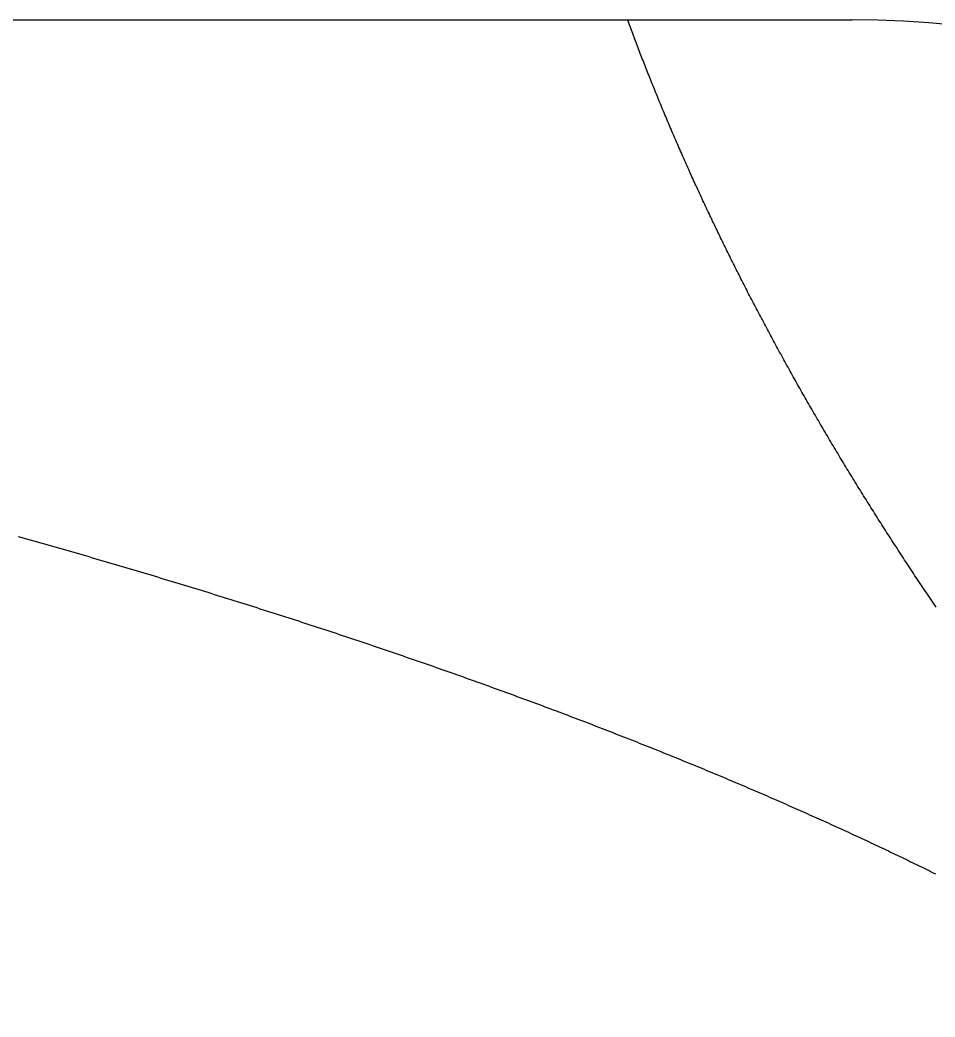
# Model space of a CAD drawing. Extents: x -14 to 315, y -179 to 16.
# Drawn here: x 51.74 to 62.75, y -125.5 to -113.5 of the extents above; entities that cross this region are included whole.
import ezdxf

# ---------------------------------------------------------------- set-up
doc = ezdxf.new("R2010")
doc.units = 0
doc.layers.add('BLACK', color=7, linetype='CONTINUOUS')

msp = doc.modelspace()

# ---------------------------------------------------------------- linework, layer by layer
at = {"layer": 'BLACK', "linetype": 'CONTINUOUS'}
for p, q in [((-2.25, -113.5), (61.75, -113.5)), ((59.055062, -113.51466), (59.047198, -113.493223)), ((59.062951, -113.536105), (59.055062, -113.51466)), ((59.070864, -113.557559), (59.062951, -113.536105)), ((59.078802, -113.579019), (59.070864, -113.557559)), ((59.086763, -113.600488), (59.078802, -113.579019)), ((59.094749, -113.621964), (59.086763, -113.600488)), ((59.102759, -113.643449), (59.094749, -113.621964)), ((59.110793, -113.664941), (59.102759, -113.643449)), ((59.118852, -113.686441), (59.110793, -113.664941)), ((59.126934, -113.707949), (59.118852, -113.686441)), ((59.135042, -113.729465), (59.126934, -113.707949)), ((59.143173, -113.750988), (59.135042, -113.729465)), ((59.151329, -113.77252), (59.143173, -113.750988)), ((59.159509, -113.794059), (59.151329, -113.77252)), ((59.167714, -113.815606), (59.159509, -113.794059)), ((59.175943, -113.837161), (59.167714, -113.815606)), ((59.184196, -113.858724), (59.175943, -113.837161)), ((59.192474, -113.880294), (59.184196, -113.858724)), ((59.200776, -113.901872), (59.192474, -113.880294)), ((59.209103, -113.923458), (59.200776, -113.901872)), ((59.217454, -113.945052), (59.209103, -113.923458)), ((59.225829, -113.966653), (59.217454, -113.945052)), ((59.234229, -113.988263), (59.225829, -113.966653)), ((59.242654, -114.00988), (59.234229, -113.988263)), ((59.251103, -114.031505), (59.242654, -114.00988)), ((59.259576, -114.053137), (59.251103, -114.031505)), ((59.268074, -114.074778), (59.259576, -114.053137)), ((59.276596, -114.096425), (59.268074, -114.074778)), ((59.285144, -114.118082), (59.276596, -114.096425)), ((59.293715, -114.139745), (59.285144, -114.118082)), ((59.302311, -114.161417), (59.293715, -114.139745)), ((59.310932, -114.183095), (59.302311, -114.161417)), ((59.319578, -114.204783), (59.310932, -114.183095)), ((59.328248, -114.226477), (59.319578, -114.204783)), ((59.336942, -114.248179), (59.328248, -114.226477)), ((59.345662, -114.269889), (59.336942, -114.248179)), ((59.354406, -114.291607), (59.345662, -114.269889)), ((59.363174, -114.313332), (59.354406, -114.291607)), ((59.371968, -114.335066), (59.363174, -114.313332)), ((59.380786, -114.356807), (59.371968, -114.335066)), ((59.389629, -114.378555), (59.380786, -114.356807)), ((59.398496, -114.400311), (59.389629, -114.378555)), ((59.407388, -114.422076), (59.398496, -114.400311)), ((59.416305, -114.443847), (59.407388, -114.422076)), ((59.425247, -114.465627), (59.416305, -114.443847)), ((59.434213, -114.487413), (59.425247, -114.465627)), ((59.443205, -114.509208), (59.434213, -114.487413)), ((59.452221, -114.531011), (59.443205, -114.509208)), ((59.461262, -114.552821), (59.452221, -114.531011)), ((59.470328, -114.574638), (59.461262, -114.552821)), ((59.479418, -114.596464), (59.470328, -114.574638)), ((59.488534, -114.618297), (59.479418, -114.596464)), ((59.497674, -114.640138), (59.488534, -114.618297)), ((59.506839, -114.661986), (59.497674, -114.640138)), ((59.51603, -114.683842), (59.506839, -114.661986)), ((59.525245, -114.705705), (59.51603, -114.683842)), ((59.534485, -114.727577), (59.525245, -114.705705)), ((59.54375, -114.749456), (59.534485, -114.727577)), ((59.55304, -114.771342), (59.54375, -114.749456)), ((59.562354, -114.793236), (59.55304, -114.771342)), ((59.571694, -114.815138), (59.562354, -114.793236)), ((59.581059, -114.837048), (59.571694, -114.815138)), ((59.590449, -114.858965), (59.581059, -114.837048)), ((59.599864, -114.880889), (59.590449, -114.858965)), ((59.609304, -114.902822), (59.599864, -114.880889)), ((59.618769, -114.924761), (59.609304, -114.902822)), ((59.628259, -114.946709), (59.618769, -114.924761)), ((59.637774, -114.968664), (59.628259, -114.946709)), ((59.647314, -114.990626), (59.637774, -114.968664)), ((59.65688, -115.012597), (59.647314, -114.990626)), ((59.66647, -115.034574), (59.65688, -115.012597)), ((59.676086, -115.05656), (59.66647, -115.034574)), ((59.685727, -115.078553), (59.676086, -115.05656)), ((59.695392, -115.100553), (59.685727, -115.078553)), ((59.705084, -115.122561), (59.695392, -115.100553)), ((59.7148, -115.144577), (59.705084, -115.122561)), ((59.724541, -115.1666), (59.7148, -115.144577)), ((59.734308, -115.188631), (59.724541, -115.1666)), ((59.7441, -115.210669), (59.734308, -115.188631)), ((59.753917, -115.232715), (59.7441, -115.210669)), ((59.76376, -115.254768), (59.753917, -115.232715)), ((59.773627, -115.276829), (59.76376, -115.254768)), ((59.78352, -115.298898), (59.773627, -115.276829)), ((59.793439, -115.320973), (59.78352, -115.298898)), ((59.803382, -115.343057), (59.793439, -115.320973)), ((59.813351, -115.365148), (59.803382, -115.343057)), ((59.823345, -115.387247), (59.813351, -115.365148)), ((59.833365, -115.409352), (59.823345, -115.387247)), ((59.84341, -115.431466), (59.833365, -115.409352)), ((59.85348, -115.453587), (59.84341, -115.431466)), ((59.863576, -115.475716), (59.85348, -115.453587)), ((59.873697, -115.497852), (59.863576, -115.475716)), ((59.883844, -115.519995), (59.873697, -115.497852)), ((59.894016, -115.542146), (59.883844, -115.519995)), ((59.904213, -115.564305), (59.894016, -115.542146)), ((59.914436, -115.586471), (59.904213, -115.564305)), ((59.924685, -115.608644), (59.914436, -115.586471)), ((59.934959, -115.630825), (59.924685, -115.608644)), ((59.945258, -115.653014), (59.934959, -115.630825)), ((59.955583, -115.675209), (59.945258, -115.653014)), ((59.965934, -115.697413), (59.955583, -115.675209)), ((59.97631, -115.719623), (59.965934, -115.697413)), ((59.986711, -115.741842), (59.97631, -115.719623)), ((59.997139, -115.764067), (59.986711, -115.741842)), ((60.007591, -115.786301), (59.997139, -115.764067)), ((60.01807, -115.808541), (60.007591, -115.786301)), ((60.028574, -115.830789), (60.01807, -115.808541)), ((60.039103, -115.853044), (60.028574, -115.830789)), ((60.049659, -115.875307), (60.039103, -115.853044)), ((60.06024, -115.897577), (60.049659, -115.875307)), ((60.070846, -115.919855), (60.06024, -115.897577)), ((60.081478, -115.94214), (60.070846, -115.919855)), ((60.092137, -115.964433), (60.081478, -115.94214)), ((60.10282, -115.986733), (60.092137, -115.964433)), ((60.11353, -116.00904), (60.10282, -115.986733)), ((60.124265, -116.031355), (60.11353, -116.00904)), ((60.135026, -116.053677), (60.124265, -116.031355)), ((60.145813, -116.076006), (60.135026, -116.053677)), ((60.156625, -116.098343), (60.145813, -116.076006)), ((60.167463, -116.120687), (60.156625, -116.098343)), ((60.178328, -116.143039), (60.167463, -116.120687)), ((60.189217, -116.165398), (60.178328, -116.143039)), ((60.200133, -116.187764), (60.189217, -116.165398)), ((60.211075, -116.210138), (60.200133, -116.187764)), ((60.222042, -116.232519), (60.211075, -116.210138)), ((60.233036, -116.254908), (60.222042, -116.232519)), ((60.244055, -116.277304), (60.233036, -116.254908)), ((60.2551, -116.299707), (60.244055, -116.277304)), ((60.266172, -116.322117), (60.2551, -116.299707)), ((60.277269, -116.344535), (60.266172, -116.322117)), ((60.288392, -116.36696), (60.277269, -116.344535)), ((60.299541, -116.389393), (60.288392, -116.36696)), ((60.310716, -116.411833), (60.299541, -116.389393)), ((60.321917, -116.43428), (60.310716, -116.411833)), ((60.333144, -116.456734), (60.321917, -116.43428)), ((60.344397, -116.479196), (60.333144, -116.456734)), ((60.355676, -116.501665), (60.344397, -116.479196)), ((60.366981, -116.524141), (60.355676, -116.501665)), ((60.378312, -116.546625), (60.366981, -116.524141)), ((60.389669, -116.569116), (60.378312, -116.546625)), ((60.401053, -116.591615), (60.389669, -116.569116)), ((60.412462, -116.61412), (60.401053, -116.591615)), ((60.423898, -116.636633), (60.412462, -116.61412)), ((60.43536, -116.659153), (60.423898, -116.636633)), ((60.446848, -116.681681), (60.43536, -116.659153)), ((60.458362, -116.704215), (60.446848, -116.681681)), ((60.469902, -116.726757), (60.458362, -116.704215)), ((60.481468, -116.749307), (60.469902, -116.726757)), ((60.493061, -116.771863), (60.481468, -116.749307)), ((60.50468, -116.794427), (60.493061, -116.771863)), ((60.516325, -116.816998), (60.50468, -116.794427)), ((60.527997, -116.839576), (60.516325, -116.816998)), ((60.539694, -116.862162), (60.527997, -116.839576)), ((60.551418, -116.884755), (60.539694, -116.862162)), ((60.563168, -116.907355), (60.551418, -116.884755)), ((60.574945, -116.929962), (60.563168, -116.907355)), ((60.586748, -116.952576), (60.574945, -116.929962)), ((60.598577, -116.975198), (60.586748, -116.952576)), ((60.610433, -116.997827), (60.598577, -116.975198)), ((60.622314, -117.020463), (60.610433, -116.997827)), ((60.634223, -117.043106), (60.622314, -117.020463)), ((60.646157, -117.065757), (60.634223, -117.043106)), ((60.658119, -117.088415), (60.646157, -117.065757)), ((60.670106, -117.11108), (60.658119, -117.088415)), ((60.68212, -117.133752), (60.670106, -117.11108)), ((60.69416, -117.156431), (60.68212, -117.133752)), ((60.706227, -117.179118), (60.69416, -117.156431)), ((60.718321, -117.201811), (60.706227, -117.179118)), ((60.730441, -117.224512), (60.718321, -117.201811)), ((60.742587, -117.24722), (60.730441, -117.224512)), ((60.75476, -117.269936), (60.742587, -117.24722)), ((60.766959, -117.292658), (60.75476, -117.269936)), ((60.779185, -117.315388), (60.766959, -117.292658)), ((60.791438, -117.338124), (60.779185, -117.315388)), ((60.803717, -117.360868), (60.791438, -117.338124)), ((60.816023, -117.383619), (60.803717, -117.360868)), ((60.828355, -117.406377), (60.816023, -117.383619)), ((60.840714, -117.429143), (60.828355, -117.406377)), ((60.8531, -117.451915), (60.840714, -117.429143)), ((60.865512, -117.474695), (60.8531, -117.451915)), ((60.877951, -117.497482), (60.865512, -117.474695)), ((60.890417, -117.520275), (60.877951, -117.497482)), ((60.902909, -117.543076), (60.890417, -117.520275)), ((60.915428, -117.565884), (60.902909, -117.543076)), ((60.927974, -117.5887), (60.915428, -117.565884)), ((60.940546, -117.611522), (60.927974, -117.5887)), ((60.953146, -117.634351), (60.940546, -117.611522)), ((60.965772, -117.657188), (60.953146, -117.634351)), ((60.978425, -117.680032), (60.965772, -117.657188)), ((60.991104, -117.702882), (60.978425, -117.680032)), ((61.003811, -117.72574), (60.991104, -117.702882)), ((61.016544, -117.748605), (61.003811, -117.72574)), ((61.029304, -117.771477), (61.016544, -117.748605)), ((61.042091, -117.794356), (61.029304, -117.771477)), ((61.054905, -117.817242), (61.042091, -117.794356)), ((61.067746, -117.840135), (61.054905, -117.817242)), ((61.080613, -117.863035), (61.067746, -117.840135)), ((61.093508, -117.885943), (61.080613, -117.863035)), ((61.106429, -117.908857), (61.093508, -117.885943)), ((61.119378, -117.931778), (61.106429, -117.908857)), ((61.132353, -117.954707), (61.119378, -117.931778)), ((61.145355, -117.977642), (61.132353, -117.954707)), ((61.158385, -118.000585), (61.145355, -117.977642)), ((61.171441, -118.023534), (61.158385, -118.000585)), ((61.184525, -118.046491), (61.171441, -118.023534)), ((61.197635, -118.069455), (61.184525, -118.046491)), ((61.210772, -118.092425), (61.197635, -118.069455)), ((61.223937, -118.115403), (61.210772, -118.092425)), ((61.237128, -118.138388), (61.223937, -118.115403)), ((61.250347, -118.161379), (61.237128, -118.138388)), ((61.263593, -118.184378), (61.250347, -118.161379)), ((61.276866, -118.207384), (61.263593, -118.184378)), ((61.290166, -118.230396), (61.276866, -118.207384)), ((61.303493, -118.253416), (61.290166, -118.230396)), ((61.316847, -118.276443), (61.303493, -118.253416)), ((61.330229, -118.299476), (61.316847, -118.276443)), ((61.343638, -118.322517), (61.330229, -118.299476)), ((61.357074, -118.345564), (61.343638, -118.322517)), ((61.370537, -118.368619), (61.357074, -118.345564)), ((61.384027, -118.39168), (61.370537, -118.368619)), ((61.397545, -118.414749), (61.384027, -118.39168)), ((61.41109, -118.437824), (61.397545, -118.414749)), ((61.424662, -118.460907), (61.41109, -118.437824)), ((61.438261, -118.483996), (61.424662, -118.460907)), ((61.451888, -118.507092), (61.438261, -118.483996)), ((61.465542, -118.530196), (61.451888, -118.507092)), ((61.479224, -118.553306), (61.465542, -118.530196)), ((61.492932, -118.576423), (61.479224, -118.553306)), ((61.506669, -118.599547), (61.492932, -118.576423)), ((61.520432, -118.622678), (61.506669, -118.599547)), ((61.534223, -118.645816), (61.520432, -118.622678)), ((61.548041, -118.66896), (61.534223, -118.645816)), ((61.561887, -118.692112), (61.548041, -118.66896)), ((61.575761, -118.715271), (61.561887, -118.692112)), ((61.589661, -118.738436), (61.575761, -118.715271)), ((61.603589, -118.761609), (61.589661, -118.738436)), ((61.617545, -118.784788), (61.603589, -118.761609)), ((61.631528, -118.807974), (61.617545, -118.784788)), ((61.645539, -118.831167), (61.631528, -118.807974)), ((61.659577, -118.854367), (61.645539, -118.831167)), ((61.673643, -118.877574), (61.659577, -118.854367)), ((61.687736, -118.900788), (61.673643, -118.877574)), ((61.701857, -118.924008), (61.687736, -118.900788)), ((61.716006, -118.947236), (61.701857, -118.924008)), ((61.730182, -118.97047), (61.716006, -118.947236)), ((61.744385, -118.993711), (61.730182, -118.97047)), ((61.758617, -119.016959), (61.744385, -118.993711)), ((61.772876, -119.040214), (61.758617, -119.016959)), ((61.787162, -119.063476), (61.772876, -119.040214)), ((61.801477, -119.086744), (61.787162, -119.063476)), ((61.815819, -119.110019), (61.801477, -119.086744)), ((61.830189, -119.133302), (61.815819, -119.110019)), ((61.844586, -119.156591), (61.830189, -119.133302)), ((61.859011, -119.179887), (61.844586, -119.156591)), ((61.873464, -119.203189), (61.859011, -119.179887)), ((61.887945, -119.226499), (61.873464, -119.203189)), ((61.902453, -119.249815), (61.887945, -119.226499)), ((61.91699, -119.273138), (61.902453, -119.249815)), ((61.931554, -119.296468), (61.91699, -119.273138)), ((61.946146, -119.319805), (61.931554, -119.296468)), ((61.960766, -119.343148), (61.946146, -119.319805)), ((61.975413, -119.366498), (61.960766, -119.343148)), ((61.990089, -119.389855), (61.975413, -119.366498)), ((62.004792, -119.413219), (61.990089, -119.389855)), ((62.019524, -119.43659), (62.004792, -119.413219)), ((62.034283, -119.459967), (62.019524, -119.43659)), ((62.04907, -119.483351), (62.034283, -119.459967)), ((62.063885, -119.506742), (62.04907, -119.483351)), ((62.078728, -119.53014), (62.063885, -119.506742)), ((62.093599, -119.553544), (62.078728, -119.53014)), ((62.108498, -119.576955), (62.093599, -119.553544)), ((62.123425, -119.600373), (62.108498, -119.576955)), ((62.138381, -119.623798), (62.123425, -119.600373)), ((62.153364, -119.647229), (62.138381, -119.623798)), ((51.717878, -119.715785), (51.76096, -119.72792)), ((51.76096, -119.72792), (51.804016, -119.740068)), ((51.804016, -119.740068), (51.846976, -119.752209)), ((51.846976, -119.752209), (51.889908, -119.764364)), ((62.168375, -119.670667), (62.153364, -119.647229)), ((62.183414, -119.694112), (62.168375, -119.670667)), ((62.198481, -119.717564), (62.183414, -119.694112)), ((62.213577, -119.741022), (62.198481, -119.717564)), ((62.2287, -119.764487), (62.213577, -119.741022)), ((51.889908, -119.764364), (51.932745, -119.776512)), ((51.932745, -119.776512), (51.975554, -119.788673)), ((51.975554, -119.788673), (52.018268, -119.800828)), ((52.018268, -119.800828), (52.060954, -119.812996)), ((52.060954, -119.812996), (52.103545, -119.825158)), ((52.103545, -119.825158), (52.146109, -119.837333)), ((52.146109, -119.837333), (52.188577, -119.849501)), ((52.188577, -119.849501), (52.231018, -119.861682)), ((52.231018, -119.861682), (52.273363, -119.873856)), ((52.273363, -119.873856), (52.315682, -119.886044)), ((62.243852, -119.787959), (62.2287, -119.764487)), ((62.259032, -119.811437), (62.243852, -119.787959)), ((62.27424, -119.834922), (62.259032, -119.811437)), ((62.289476, -119.858414), (62.27424, -119.834922)), ((62.30474, -119.881912), (62.289476, -119.858414)), ((52.315682, -119.886044), (52.357905, -119.898225)), ((52.357905, -119.898225), (52.400101, -119.910419)), ((52.400101, -119.910419), (52.442201, -119.922606)), ((52.442201, -119.922606), (52.484275, -119.934807)), ((52.484275, -119.934807), (52.526253, -119.947)), ((52.526253, -119.947), (52.568204, -119.959207)), ((52.568204, -119.959207), (52.610061, -119.971407)), ((52.610061, -119.971407), (52.65189, -119.983619)), ((52.65189, -119.983619), (52.693624, -119.995825)), ((52.693624, -119.995825), (52.735332, -120.008044)), ((62.320033, -119.905418), (62.30474, -119.881912)), ((62.335354, -119.928929), (62.320033, -119.905418)), ((62.350703, -119.952448), (62.335354, -119.928929)), ((62.36608, -119.975973), (62.350703, -119.952448)), ((62.381485, -119.999505), (62.36608, -119.975973)), ((62.396919, -120.023044), (62.381485, -119.999505)), ((52.735332, -120.008044), (52.776944, -120.020256)), ((52.776944, -120.020256), (52.818529, -120.032481)), ((52.818529, -120.032481), (52.86002, -120.044699)), ((52.86002, -120.044699), (52.901484, -120.05693)), ((52.901484, -120.05693), (52.942853, -120.069153)), ((52.942853, -120.069153), (52.984195, -120.08139)), ((52.984195, -120.08139), (53.025443, -120.09362)), ((53.025443, -120.09362), (53.066664, -120.105862)), ((53.066664, -120.105862), (53.10779, -120.118097)), ((53.10779, -120.118097), (53.148889, -120.130345)), ((62.412381, -120.046589), (62.396919, -120.023044)), ((62.427871, -120.070141), (62.412381, -120.046589)), ((62.44339, -120.093699), (62.427871, -120.070141)), ((62.458937, -120.117264), (62.44339, -120.093699)), ((62.474513, -120.140836), (62.458937, -120.117264)), ((53.148889, -120.130345), (53.189895, -120.142587)), ((53.189895, -120.142587), (53.230873, -120.15484)), ((53.230873, -120.15484), (53.271757, -120.167087)), ((53.271757, -120.167087), (53.312614, -120.179346)), ((53.312614, -120.179346), (53.353378, -120.191599)), ((53.353378, -120.191599), (53.394113, -120.203863)), ((53.394113, -120.203863), (53.434756, -120.216121)), ((53.434756, -120.216121), (53.475371, -120.228391)), ((53.475371, -120.228391), (53.515894, -120.240654)), ((62.490116, -120.164415), (62.474513, -120.140836)), ((62.505748, -120.188), (62.490116, -120.164415)), ((62.521409, -120.211591), (62.505748, -120.188)), ((62.537098, -120.23519), (62.521409, -120.211591)), ((62.552815, -120.258795), (62.537098, -120.23519)), ((53.515894, -120.240654), (53.556388, -120.25293)), ((53.556388, -120.25293), (53.59679, -120.265198)), ((53.59679, -120.265198), (53.637164, -120.277479)), ((53.637164, -120.277479), (53.677445, -120.289753)), ((53.677445, -120.289753), (53.717699, -120.302039)), ((53.717699, -120.302039), (53.75786, -120.314318)), ((53.75786, -120.314318), (53.797993, -120.326609)), ((53.797993, -120.326609), (53.838034, -120.338893)), ((53.838034, -120.338893), (53.878048, -120.35119)), ((53.878048, -120.35119), (53.917969, -120.363479)), ((62.568561, -120.282406), (62.552815, -120.258795)), ((62.584335, -120.306025), (62.568561, -120.282406)), ((62.600138, -120.329649), (62.584335, -120.306025)), ((62.615969, -120.353281), (62.600138, -120.329649)), ((62.631829, -120.376919), (62.615969, -120.353281)), ((53.917969, -120.363479), (53.957862, -120.37578)), ((53.957862, -120.37578), (53.997664, -120.388074)), ((53.997664, -120.388074), (54.037437, -120.40038)), ((54.037437, -120.40038), (54.077119, -120.412679)), ((54.077119, -120.412679), (54.116773, -120.42499)), ((54.116773, -120.42499), (54.156335, -120.437294)), ((54.156335, -120.437294), (54.19587, -120.44961)), ((54.19587, -120.44961), (54.235313, -120.461919)), ((54.235313, -120.461919), (54.274728, -120.47424)), ((54.274728, -120.47424), (54.314052, -120.486553)), ((62.647717, -120.400563), (62.631829, -120.376919)), ((62.663634, -120.424215), (62.647717, -120.400563)), ((62.67958, -120.447872), (62.663634, -120.424215)), ((62.695553, -120.471537), (62.67958, -120.447872)), ((62.711556, -120.495208), (62.695553, -120.471537)), ((54.314052, -120.486553), (54.353348, -120.498878)), ((54.353348, -120.498878), (54.392552, -120.511196)), ((54.392552, -120.511196), (54.431729, -120.523526)), ((54.431729, -120.523526), (54.470815, -120.535849)), ((54.470815, -120.535849), (54.509873, -120.548183)), ((54.509873, -120.548183), (54.548841, -120.56051)), ((54.548841, -120.56051), (54.58778, -120.572849)), ((54.58778, -120.572849), (54.626628, -120.585181)), ((54.626628, -120.585181), (54.665449, -120.597524)), ((54.665449, -120.597524), (54.704179, -120.60986)), ((62.727587, -120.518885), (62.711556, -120.495208)), ((62.743647, -120.542569), (62.727587, -120.518885)), ((62.759735, -120.56626), (62.743647, -120.542569)), ((54.704179, -120.60986), (54.742882, -120.622208)), ((54.742882, -120.622208), (54.781494, -120.634548)), ((54.781494, -120.634548), (54.820078, -120.6469)), ((54.820078, -120.6469), (54.858572, -120.659244)), ((54.858572, -120.659244), (54.897037, -120.671601)), ((54.897037, -120.671601), (54.935413, -120.683949)), ((54.935413, -120.683949), (54.973761, -120.696309)), ((54.973761, -120.696309), (55.012019, -120.708662)), ((55.012019, -120.708662), (55.050249, -120.721027)), ((55.050249, -120.721027), (55.08839, -120.733383)), ((55.08839, -120.733383), (55.126503, -120.745752)), ((55.126503, -120.745752), (55.164526, -120.758113)), ((55.164526, -120.758113), (55.202521, -120.770485)), ((55.202521, -120.770485), (55.240427, -120.78285)), ((55.240427, -120.78285), (55.278304, -120.795226)), ((55.278304, -120.795226), (55.316093, -120.807595)), ((55.316093, -120.807595), (55.353853, -120.819975)), ((55.353853, -120.819975), (55.391525, -120.832347)), ((55.391525, -120.832347), (55.429169, -120.844731)), ((55.429169, -120.844731), (55.466724, -120.857107)), ((55.466724, -120.857107), (55.50425, -120.869495)), ((55.50425, -120.869495), (55.541688, -120.881874)), ((55.541688, -120.881874), (55.579098, -120.894266)), ((55.579098, -120.894266), (55.61642, -120.906649)), ((55.61642, -120.906649), (55.653714, -120.919044)), ((55.653714, -120.919044), (55.690919, -120.931431)), ((55.690919, -120.931431), (55.728096, -120.943829)), ((55.728096, -120.943829), (55.765186, -120.956219)), ((55.765186, -120.956219), (55.802247, -120.968621)), ((55.802247, -120.968621), (55.83922, -120.981015)), ((55.83922, -120.981015), (55.876165, -120.99342)), ((55.876165, -120.99342), (55.913023, -121.005817)), ((55.913023, -121.005817), (55.949852, -121.018226)), ((55.949852, -121.018226), (55.986594, -121.030626)), ((55.986594, -121.030626), (56.023307, -121.043038)), ((56.023307, -121.043038), (56.059934, -121.055441)), ((56.059934, -121.055441), (56.096532, -121.067856)), ((56.096532, -121.067856), (56.133043, -121.080263)), ((56.133043, -121.080263), (56.169526, -121.092681)), ((56.169526, -121.092681), (56.205922, -121.105091)), ((56.205922, -121.105091), (56.242289, -121.117513)), ((56.242289, -121.117513), (56.27857, -121.129926)), ((56.27857, -121.129926), (56.314823, -121.14235)), ((56.314823, -121.14235), (56.350989, -121.154766)), ((56.350989, -121.154766), (56.387127, -121.167193)), ((56.387127, -121.167193), (56.423179, -121.179612)), ((56.423179, -121.179612), (56.459202, -121.192042)), ((56.459202, -121.192042), (56.495139, -121.204464)), ((56.495139, -121.204464), (56.531048, -121.216897)), ((56.531048, -121.216897), (56.566871, -121.229321)), ((56.566871, -121.229321), (56.602665, -121.241757)), ((56.602665, -121.241757), (56.638374, -121.254185)), ((56.638374, -121.254185), (56.674054, -121.266623)), ((56.674054, -121.266623), (56.709649, -121.279053)), ((56.709649, -121.279053), (56.745216, -121.291494)), ((56.745216, -121.291494), (56.780697, -121.303927)), ((56.780697, -121.303927), (56.81615, -121.316371)), ((56.81615, -121.316371), (56.851517, -121.328806)), ((56.851517, -121.328806), (56.886856, -121.341252)), ((56.886856, -121.341252), (56.922111, -121.35369)), ((56.922111, -121.35369), (56.957336, -121.366139)), ((56.957336, -121.366139), (56.992478, -121.378579)), ((56.992478, -121.378579), (57.02759, -121.391031)), ((57.02759, -121.391031), (57.062618, -121.403473)), ((57.062618, -121.403473), (57.097618, -121.415927)), ((57.097618, -121.415927), (57.132533, -121.428372)), ((57.132533, -121.428372), (57.167419, -121.440828)), ((57.167419, -121.440828), (57.202222, -121.453275)), ((57.202222, -121.453275), (57.236996, -121.465734)), ((57.236996, -121.465734), (57.271686, -121.478183)), ((57.271686, -121.478183), (57.306348, -121.490644)), ((57.306348, -121.490644), (57.340925, -121.503095)), ((57.340925, -121.503095), (57.375474, -121.515558)), ((57.375474, -121.515558), (57.40994, -121.528012)), ((57.40994, -121.528012), (57.444377, -121.540477)), ((57.444377, -121.540477), (57.478731, -121.552933)), ((57.478731, -121.552933), (57.513056, -121.565399)), ((57.513056, -121.565399), (57.547298, -121.577857)), ((57.547298, -121.577857), (57.581511, -121.590326)), ((57.581511, -121.590326), (57.615642, -121.602786)), ((57.615642, -121.602786), (57.649744, -121.615257)), ((57.649744, -121.615257), (57.683763, -121.627719)), ((57.683763, -121.627719), (57.717753, -121.640191)), ((57.717753, -121.640191), (57.751661, -121.652655)), ((57.751661, -121.652655), (57.78554, -121.665129)), ((57.78554, -121.665129), (57.819337, -121.677595)), ((57.819337, -121.677595), (57.853105, -121.690071)), ((57.853105, -121.690071), (57.886791, -121.702538)), ((57.886791, -121.702538), (57.920449, -121.715016)), ((57.920449, -121.715016), (57.954024, -121.727485)), ((57.954024, -121.727485), (57.987571, -121.739965)), ((57.987571, -121.739965), (58.021036, -121.752435)), ((58.021036, -121.752435), (58.054472, -121.764917)), ((58.054472, -121.764917), (58.087827, -121.777389)), ((58.087827, -121.777389), (58.121153, -121.789872)), ((58.121153, -121.789872), (58.154397, -121.802345)), ((58.154397, -121.802345), (58.187613, -121.81483)), ((58.187613, -121.81483), (58.220748, -121.827305)), ((58.220748, -121.827305), (58.253854, -121.839791)), ((58.253854, -121.839791), (58.286879, -121.852267)), ((58.286879, -121.852267), (58.319875, -121.864754)), ((58.319875, -121.864754), (58.352791, -121.877232)), ((58.352791, -121.877232), (58.385678, -121.889721)), ((58.385678, -121.889721), (58.418484, -121.9022)), ((58.418484, -121.9022), (58.451261, -121.91469)), ((58.451261, -121.91469), (58.483958, -121.92717)), ((58.483958, -121.92717), (58.516627, -121.939661)), ((58.516627, -121.939661), (58.549215, -121.952143)), ((58.549215, -121.952143), (58.581774, -121.964635)), ((58.581774, -121.964635), (58.614254, -121.977118)), ((58.614254, -121.977118), (58.646704, -121.989612)), ((58.646704, -121.989612), (58.679075, -122.002096)), ((58.679075, -122.002096), (58.711417, -122.01459)), ((58.711417, -122.01459), (58.74368, -122.027076)), ((58.74368, -122.027076), (58.775914, -122.039571)), ((58.775914, -122.039571), (58.808068, -122.052057)), ((58.808068, -122.052057), (58.840194, -122.064554)), ((58.840194, -122.064554), (58.87224, -122.077041)), ((58.87224, -122.077041), (58.904258, -122.089538)), ((58.904258, -122.089538), (58.936196, -122.102026)), ((58.936196, -122.102026), (58.968106, -122.114525)), ((58.968106, -122.114525), (58.999937, -122.127014)), ((58.999937, -122.127014), (59.031739, -122.139513)), ((59.031739, -122.139513), (59.063463, -122.152003)), ((59.063463, -122.152003), (59.095158, -122.164502)), ((59.095158, -122.164502), (59.126774, -122.176993)), ((59.126774, -122.176993), (59.158362, -122.189494)), ((59.158362, -122.189494), (59.189871, -122.201985)), ((59.189871, -122.201985), (59.221352, -122.214486)), ((59.221352, -122.214486), (59.252755, -122.226978)), ((59.252755, -122.226978), (59.284128, -122.23948)), ((59.284128, -122.23948), (59.315424, -122.251973)), ((59.315424, -122.251973), (59.346692, -122.264476)), ((59.346692, -122.264476), (59.377881, -122.276969)), ((59.377881, -122.276969), (59.409042, -122.289472)), ((59.409042, -122.289472), (59.440125, -122.301966)), ((59.440125, -122.301966), (59.47118, -122.314469)), ((59.47118, -122.314469), (59.502157, -122.326963)), ((59.502157, -122.326963), (59.533106, -122.339468)), ((59.533106, -122.339468), (59.563977, -122.351962)), ((59.563977, -122.351962), (59.59482, -122.364467)), ((59.59482, -122.364467), (59.625586, -122.376962)), ((59.625586, -122.376962), (59.656323, -122.389467)), ((59.656323, -122.389467), (59.686984, -122.401962)), ((59.686984, -122.401962), (59.717615, -122.414467)), ((59.717615, -122.414467), (59.74817, -122.426963)), ((59.74817, -122.426963), (59.778697, -122.439468)), ((59.778697, -122.439468), (59.809147, -122.451964)), ((59.809147, -122.451964), (59.839569, -122.46447)), ((59.839569, -122.46447), (59.869914, -122.476966)), ((59.869914, -122.476966), (59.900231, -122.489472)), ((59.900231, -122.489472), (59.930471, -122.501968)), ((59.930471, -122.501968), (59.960683, -122.514474)), ((59.960683, -122.514474), (59.990819, -122.52697)), ((59.990819, -122.52697), (60.020927, -122.539476)), ((60.020927, -122.539476), (60.050959, -122.551973)), ((60.050959, -122.551973), (60.080962, -122.564479)), ((60.080962, -122.564479), (60.11089, -122.576975)), ((60.11089, -122.576975), (60.14079, -122.589481)), ((60.14079, -122.589481), (60.170614, -122.601978)), ((60.170614, -122.601978), (60.200409, -122.614484)), ((60.200409, -122.614484), (60.23013, -122.62698)), ((60.23013, -122.62698), (60.259821, -122.639486)), ((60.259821, -122.639486), (60.289438, -122.651982)), ((60.289438, -122.651982), (60.319027, -122.664488)), ((60.319027, -122.664488), (60.34854, -122.676984)), ((60.34854, -122.676984), (60.378026, -122.68949)), ((60.378026, -122.68949), (60.407436, -122.701986)), ((60.407436, -122.701986), (60.436819, -122.714491)), ((60.436819, -122.714491), (60.466126, -122.726986)), ((60.466126, -122.726986), (60.495406, -122.739492)), ((60.495406, -122.739492), (60.524611, -122.751987)), ((60.524611, -122.751987), (60.553788, -122.764492)), ((60.553788, -122.764492), (60.58289, -122.776987)), ((60.58289, -122.776987), (60.611965, -122.789491)), ((60.611965, -122.789491), (60.640965, -122.801986)), ((60.640965, -122.801986), (60.669937, -122.81449)), ((60.669937, -122.81449), (60.698836, -122.826984)), ((60.698836, -122.826984), (60.727706, -122.839488)), ((60.727706, -122.839488), (60.756502, -122.851981)), ((60.756502, -122.851981), (60.785271, -122.864484)), ((60.785271, -122.864484), (60.813966, -122.876978)), ((60.813966, -122.876978), (60.842632, -122.88948)), ((60.842632, -122.88948), (60.871226, -122.901973)), ((60.871226, -122.901973), (60.899791, -122.914475)), ((60.899791, -122.914475), (60.928283, -122.926967)), ((60.928283, -122.926967), (60.956747, -122.939468)), ((60.956747, -122.939468), (60.985139, -122.95196)), ((60.985139, -122.95196), (61.013502, -122.96446)), ((61.013502, -122.96446), (61.041792, -122.976951)), ((61.041792, -122.976951), (61.070054, -122.989451)), ((61.070054, -122.989451), (61.098244, -123.001941)), ((61.098244, -123.001941), (61.126406, -123.014441)), ((61.126406, -123.014441), (61.154495, -123.02693)), ((61.154495, -123.02693), (61.182557, -123.039428)), ((61.182557, -123.039428), (61.210546, -123.051917)), ((61.210546, -123.051917), (61.238507, -123.064415)), ((61.238507, -123.064415), (61.266396, -123.076902)), ((61.266396, -123.076902), (61.294257, -123.089399)), ((61.294257, -123.089399), (61.322047, -123.101886)), ((61.322047, -123.101886), (61.349808, -123.114382)), ((61.349808, -123.114382), (61.377498, -123.126868)), ((61.377498, -123.126868), (61.405159, -123.139363)), ((61.405159, -123.139363), (61.43275, -123.151848)), ((61.43275, -123.151848), (61.460312, -123.164342)), ((61.460312, -123.164342), (61.487803, -123.176826)), ((61.487803, -123.176826), (61.515266, -123.189319)), ((61.515266, -123.189319), (61.542659, -123.201802)), ((61.542659, -123.201802), (61.570023, -123.214294)), ((61.570023, -123.214294), (61.597316, -123.226775)), ((61.597316, -123.226775), (61.624582, -123.239266)), ((61.624582, -123.239266), (61.651777, -123.251747)), ((61.651777, -123.251747), (61.678943, -123.264237)), ((61.678943, -123.264237), (61.70604, -123.276716)), ((61.70604, -123.276716), (61.733108, -123.289205)), ((61.733108, -123.289205), (61.760107, -123.301683)), ((61.760107, -123.301683), (61.787077, -123.314171)), ((61.787077, -123.314171), (61.813978, -123.326648)), ((61.813978, -123.326648), (61.84085, -123.339134)), ((61.84085, -123.339134), (61.867653, -123.35161)), ((61.867653, -123.35161), (61.894427, -123.364094)), ((61.894427, -123.364094), (61.921132, -123.376569)), ((61.921132, -123.376569), (61.947809, -123.389052)), ((61.947809, -123.389052), (61.974417, -123.401526)), ((61.974417, -123.401526), (62.000997, -123.414008)), ((62.000997, -123.414008), (62.027508, -123.42648)), ((62.027508, -123.42648), (62.05399, -123.43896)), ((62.05399, -123.43896), (62.080404, -123.451431)), ((62.080404, -123.451431), (62.10679, -123.46391)), ((62.10679, -123.46391), (62.133107, -123.476379)), ((62.133107, -123.476379), (62.159396, -123.488857)), ((62.159396, -123.488857), (62.185616, -123.501324)), ((62.185616, -123.501324), (62.211809, -123.513801)), ((62.211809, -123.513801), (62.237933, -123.526267)), ((62.237933, -123.526267), (62.264029, -123.538742)), ((62.264029, -123.538742), (62.290057, -123.551206)), ((62.290057, -123.551206), (62.316057, -123.563679)), ((62.316057, -123.563679), (62.341989, -123.576142)), ((62.341989, -123.576142), (62.367894, -123.588614)), ((62.367894, -123.588614), (62.39373, -123.601075)), ((62.39373, -123.601075), (62.419539, -123.613545)), ((62.419539, -123.613545), (62.44528, -123.626004)), ((62.44528, -123.626004), (62.470993, -123.638473)), ((62.470993, -123.638473), (62.496638, -123.65093)), ((62.496638, -123.65093), (62.522256, -123.663397)), ((62.522256, -123.663397), (62.547807, -123.675853)), ((62.547807, -123.675853), (62.573329, -123.688318)), ((62.573329, -123.688318), (62.598785, -123.700772)), ((62.598785, -123.700772), (62.624213, -123.713235)), ((62.624213, -123.713235), (62.649574, -123.725688)), ((62.649574, -123.725688), (62.674907, -123.738149)), ((62.674907, -123.738149), (62.700174, -123.750599)), ((62.700174, -123.750599), (62.725413, -123.763059)), ((62.725413, -123.763059), (62.750585, -123.775508))]:
    msp.add_line(p, q, dxfattribs=at)
at = {"layer": 'BLACK'}
msp.add_arc((61.75, -125.5), 12, 0, 90, dxfattribs=at)

doc.saveas('drawing.dxf')
